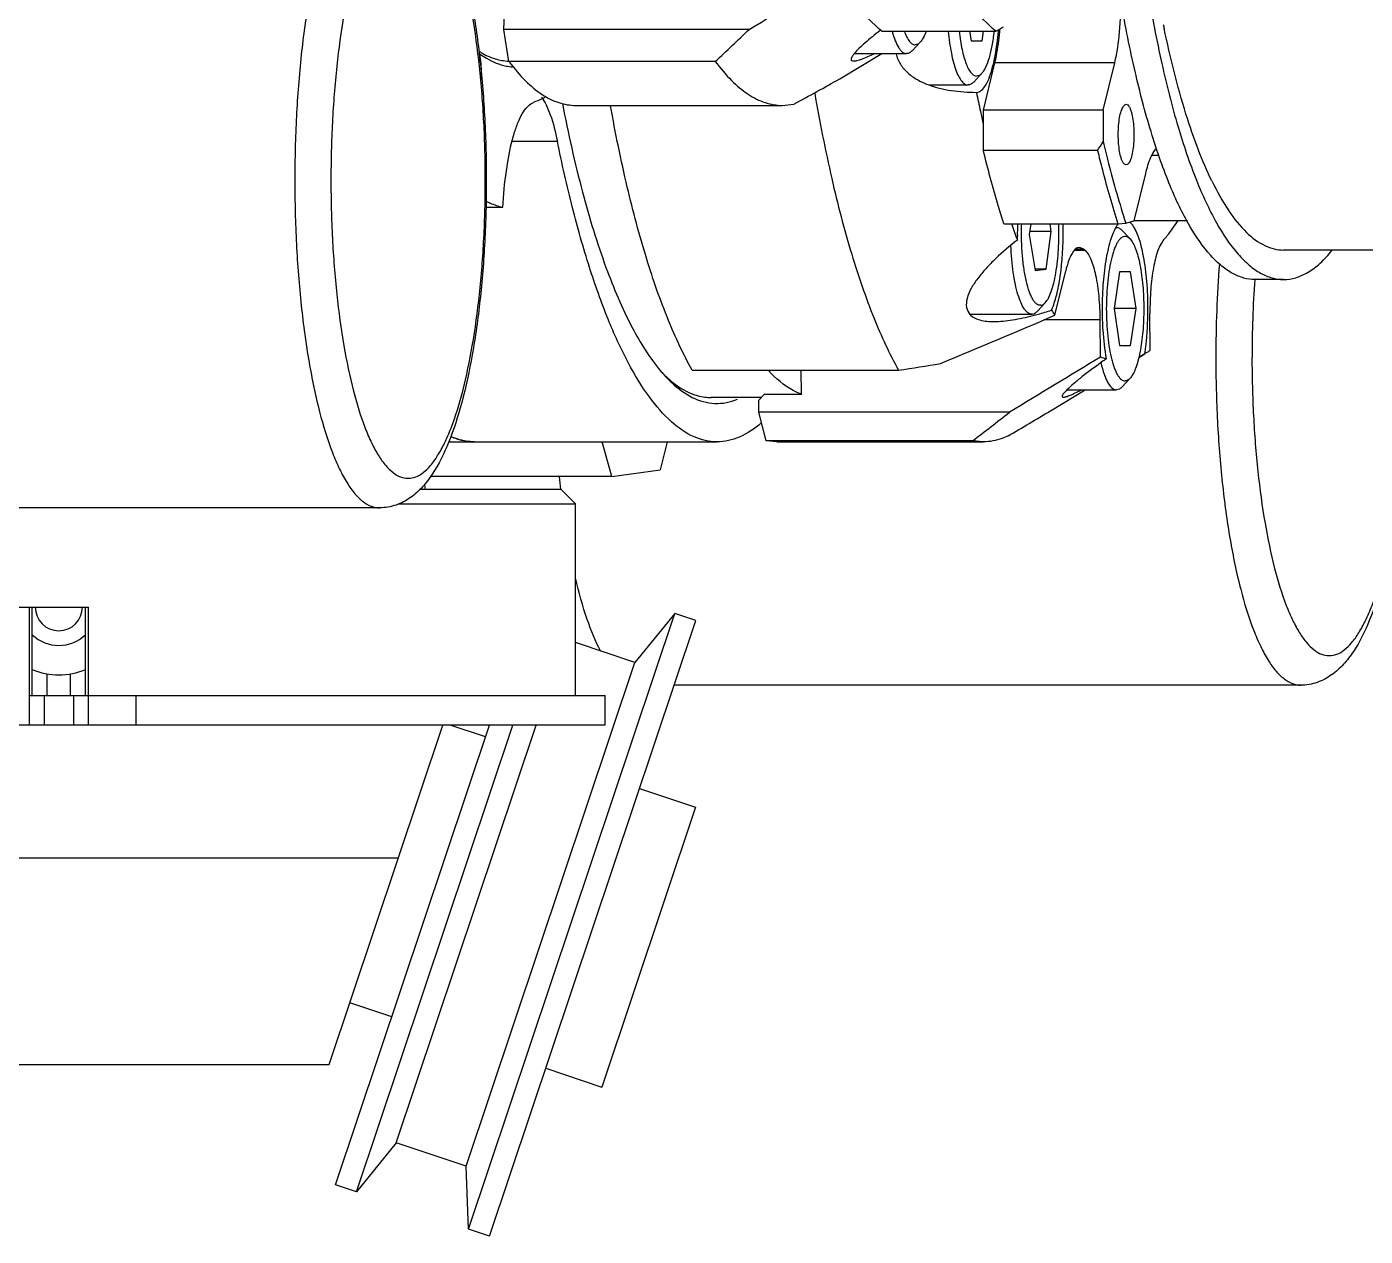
# Model space of a CAD drawing. Header units: millimetres. Extents: x 0 to 841, y 0 to 594.
# Drawn here: x 277.21 to 299.88, y 177 to 197.49 of the extents above; entities that cross this region are included whole.
import ezdxf

# ---------------------------------------------------------------- set-up
doc = ezdxf.new("R2010")
doc.units = ezdxf.units.MM
doc.header["$LTSCALE"] = 46.255
doc.layers.get('0').update_dxf_attribs({"linetype": 'CONTINUOUS'})
doc.layers.add('AXIS', color=7, linetype='CONTINUOUS')

msp = doc.modelspace()

# ---------------------------------------------------------------- linework, layer by layer
at = {"color": 7, "linetype": 'CONTINUOUS'}
for p, q in [((285.29, 197.442), (285.3, 197.704)), ((289.442, 197.442), (285.29, 197.442)), ((285.376, 196.9), (285.29, 197.442)), ((291.691, 197.411), (293.622, 197.411)), ((293.178, 197.411), (293.202, 197.251)), ((293.389, 197.251), (293.413, 197.411)), ((293.589, 197.411), (293.588, 197.407)), ((292.206, 197.082), (292.34, 197.226)), ((293.202, 197.251), (293.389, 197.251)), ((284.888, 197.025), (284.873, 197.041)), ((290.98, 196.607), (291.693, 197.032)), ((291.226, 197.032), (292.11, 197.032)), ((288.871, 196.9), (285.376, 196.9)), ((285.376, 196.9), (285.383, 196.891)), ((293.411, 196.073), (293.605, 196.877)), ((295.634, 196.877), (293.605, 196.877)), ((295.44, 196.073), (295.634, 196.877)), ((292.503, 196.501), (293.15, 196.501)), ((293.246, 196.551), (293.38, 196.696)), ((290.005, 196.155), (290.202, 196.177)), ((295.44, 196.073), (293.411, 196.073)), ((293.411, 195.393), (293.411, 196.073)), ((295.44, 196.073), (295.439, 195.541)), ((285.435, 195.551), (286.197, 195.551)), ((295.343, 195.393), (293.411, 195.393)), ((296.38, 195.305), (296.262, 195.305)), ((296.154, 195.002), (295.96, 194.198)), ((285.272, 194.43), (285.284, 194.584)), ((284.986, 194.43), (285.272, 194.43)), ((293.756, 194.149), (295.688, 194.149)), ((294.211, 194.149), (294.186, 193.967)), ((294.56, 194.018), (294.193, 194.018)), ((294.472, 193.381), (294.56, 194.018)), ((294.56, 194.018), (294.539, 194.149)), ((295.688, 194.149), (295.823, 194.159)), ((295.76, 194.036), (295.894, 193.892)), ((295.823, 194.159), (295.96, 194.198)), ((295.96, 194.205), (296.868, 194.205)), ((294.186, 193.967), (294.285, 193.355)), ((295.137, 193.697), (294.953, 193.697)), ((295.113, 193.718), (294.971, 193.718)), ((295.113, 193.718), (295.04, 193.75)), ((301.396, 193.705), (298.493, 193.705)), ((294.472, 193.381), (294.281, 193.381)), ((294.285, 193.355), (294.472, 193.381)), ((294.622, 192.599), (294.804, 193.352)), ((295.716, 193.337), (295.622, 192.712)), ((295.902, 193.337), (295.716, 193.337)), ((295.996, 192.712), (295.902, 193.337)), ((294.324, 192.668), (294.458, 192.812)), ((295.996, 192.712), (295.622, 192.712)), ((295.622, 192.712), (295.716, 192.087)), ((295.902, 192.087), (295.996, 192.712)), ((293.189, 192.618), (294.228, 192.618)), ((294.241, 192.618), (294.228, 192.618)), ((295.39, 192.52), (294.436, 192.52)), ((295.396, 191.892), (295.39, 192.52)), ((296.236, 192.006), (296.231, 192.634)), ((295.716, 192.087), (295.902, 192.087)), ((296.143, 191.949), (296.185, 191.973)), ((296.042, 191.888), (296.143, 191.949)), ((296.042, 191.886), (296.144, 191.948)), ((288.48, 191.669), (291.975, 191.669)), ((290.33, 191.262), (290.327, 191.669)), ((295.76, 191.387), (295.894, 191.531)), ((294.544, 190.98), (295.134, 191.337)), ((294.828, 191.337), (295.664, 191.337)), ((289.702, 191.262), (289.607, 191.161)), ((289.609, 190.956), (289.607, 191.161)), ((289.702, 191.262), (290.33, 191.262)), ((293.85, 190.956), (289.609, 190.956)), ((289.731, 190.474), (289.609, 190.956)), ((284.354, 190.455), (288.9, 190.455)), ((287.117, 189.868), (286.954, 190.455)), ((288.055, 190.455), (287.94, 189.979)), ((293.226, 190.474), (289.731, 190.474)), ((289.914, 190.455), (289.731, 190.474)), ((293.409, 190.455), (293.226, 190.474)), ((287.117, 189.868), (287.94, 189.979)), ((287.117, 189.868), (284.044, 189.868)), ((283.872, 189.655), (286.256, 189.655)), ((286.256, 189.655), (286.506, 189.405)), ((283.501, 189.405), (286.506, 189.405)), ((274.573, 187.655), (278.256, 187.655)), ((277.256, 187.655), (277.256, 185.655)), ((278.256, 185.655), (278.256, 187.655)), ((284.693, 177.116), (288.184, 187.547)), ((285.049, 176.997), (288.539, 187.428)), ((288.184, 187.547), (287.511, 186.718)), ((288.539, 187.428), (288.184, 187.547)), ((287.511, 186.718), (286.506, 187.054)), ((277.556, 186.155), (277.556, 186.525)), ((277.956, 186.155), (277.956, 186.525)), ((284.655, 178.183), (287.511, 186.718)), ((277.256, 186.155), (287.006, 186.155)), ((277.506, 186.155), (277.506, 185.655)), ((278.006, 186.155), (278.006, 185.655)), ((279.062, 186.155), (279.062, 185.655)), ((287.006, 185.655), (246.006, 185.655)), ((282.331, 179.905), (284.255, 185.655)), ((282.441, 177.869), (285.046, 185.655)), ((282.797, 177.75), (285.441, 185.655)), ((283.469, 178.58), (285.837, 185.655)), ((287.587, 184.583), (288.536, 184.266)), ((288.536, 184.266), (286.949, 179.524)), ((249.51, 183.405), (283.502, 183.405)), ((276.506, 179.905), (282.331, 179.905)), ((286.001, 179.842), (286.949, 179.524)), ((283.469, 178.58), (282.797, 177.75)), ((284.655, 178.183), (283.469, 178.58)), ((284.693, 177.116), (284.655, 178.183)), ((282.797, 177.75), (282.441, 177.869)), ((285.049, 176.997), (284.693, 177.116))]:
    msp.add_line(p, q, dxfattribs=at)
for centre, radius, start, end in [((-176.944, 980.685), 911.584, 300.771922, 300.8949), ((269.659, 217.749), 28.351, 312.6593, 314.2504), ((269.582, 238.262), 47.4, 300.4757, 300.6573), ((288.74, 197.853), 4.968, 354.7914, 355.1802), ((288.663, 197.86), 5.046, 355.1797, 355.3537), ((315.806, 201.461), 19.745, 191.4986, 191.6987), ((285.576, 198.176), 1.31, 237.1238, 239.4569), ((285.499, 197.681), 0.876, 258.8832, 262.2497), ((285.496, 197.662), 0.857, 262.2523, 265.986), ((265.77, 241.318), 51.329, 298.4245, 299.4161), ((262.085, 217.267), 39.807, 326.6663, 326.9204), ((295.664, 193.995), 0.0919, 90.0029, 93.5957), ((296.106, 194.831), 1.491, 228.262, 229.4656), ((317.831, 191.903), 20.485, 175.6113, 180.0571), ((316.739, 191.897), 18.78, 176, 180.0435), ((297.764, 194.746), 3.806, 212.7756, 214.3514), ((95.179, 663.075), 511.004, 292.73705, 292.97287), ((295.524, 193.065), 1.276, 301.1931, 303.9158), ((274.652, 302.33), 112.009, 278.89732, 279.2642), ((295.738, 192.753), 0.926, 248.3029, 254.428), ((303.317, 180.841), 13.517, 125.3874, 125.6376), ((289.949, 193.351), 2.624, 220.1655, 221.973), ((289.409, 193.018), 2.001, 225.2, 227.9471), ((289.817, 193.232), 2.446, 221.9833, 222.9379), ((274.71, 215.101), 30.812, 306.9379, 308.4041), ((263.366, 242.539), 60.252, 300.37208, 301.16293), ((300.796, 191.565), 16.948, 186.192, 186.4766), ((303.338, 191.592), 17.197, 185.7696, 186.4757), ((277.756, 187.655), 0.4, 180, 360), ((277.756, 187.655), 0.65, 226.0078, 313.9921)]:
    msp.add_arc(centre, radius, start, end, dxfattribs=at)
for points, knots in [([(283.187, 200.437), (283.139, 200.437), (283.037, 200.416), (282.895, 200.33), (282.758, 200.192), (282.626, 200.006), (282.5, 199.771), (282.331, 199.374), (282.149, 198.77), (281.976, 197.936), (281.848, 196.987), (281.769, 195.957), (281.751, 195.248), (281.751, 194.887)], [0, 0, 0, 0, 0.024002, 0.050919, 0.082789, 0.120717, 0.165176, 0.216257, 0.337467, 0.481465, 0.643698, 0.8186, 1, 1, 1, 1]), ([(283.187, 200.437), (283.282, 200.437), (283.47, 200.404), (283.717, 200.273), (283.919, 200.088), (284.15, 199.783), (284.382, 199.302), (284.599, 198.619), (284.772, 197.812), (284.899, 196.899), (284.977, 195.913), (284.994, 195.233), (284.994, 194.887)], [0, 0, 0, 0, 0.045832, 0.090115, 0.133187, 0.17706, 0.273987, 0.388861, 0.522436, 0.672, 0.833019, 1, 1, 1, 1]), ([(284.977, 194.887), (284.977, 195.215), (284.961, 195.861), (284.889, 196.797), (284.772, 197.661), (284.615, 198.42), (284.449, 198.97), (284.295, 199.331), (284.18, 199.545), (284.061, 199.714), (283.936, 199.839), (283.806, 199.918), (283.67, 199.946), (283.534, 199.918), (283.404, 199.839), (283.28, 199.714), (283.16, 199.545), (283.045, 199.331), (282.891, 198.97), (282.725, 198.42), (282.568, 197.661), (282.451, 196.797), (282.379, 195.861), (282.363, 195.215), (282.363, 194.887)], [0, 0, 0, 0, 0.0907, 0.178151, 0.259267, 0.331266, 0.391872, 0.417412, 0.439641, 0.458605, 0.47454, 0.487999, 0.5, 0.512001, 0.52546, 0.541395, 0.560359, 0.582588, 0.608128, 0.668734, 0.740733, 0.821849, 0.9093, 1, 1, 1, 1]), ([(296.015, 199.396), (296.066, 198.953), (296.183, 198.105), (296.411, 196.901), (296.68, 195.836), (296.984, 194.931), (297.317, 194.201), (297.631, 193.721), (297.9, 193.449), (298.093, 193.31), (298.291, 193.225), (298.427, 193.205), (298.493, 193.205)], [0, 0, 0, 0, 0.191663, 0.368057, 0.526106, 0.663331, 0.778097, 0.8701, 0.908187, 0.941737, 0.971824, 1, 1, 1, 1]), ([(298.01, 193.205), (297.946, 193.205), (297.815, 193.223), (297.623, 193.303), (297.435, 193.434), (297.174, 193.69), (296.867, 194.142), (296.541, 194.831), (296.242, 195.688), (295.975, 196.697), (295.745, 197.84), (295.625, 198.648), (295.571, 199.07)], [0, 0, 0, 0, 0.028669, 0.059173, 0.093019, 0.13127, 0.223244, 0.337637, 0.474333, 0.631898, 0.80807, 1, 1, 1, 1]), ([(291.691, 197.411), (291.651, 197.443), (291.481, 197.593), (291.337, 197.77), (291.237, 197.914)], [0, 0, 0, 0, 0.225822, 1, 1, 1, 1]), ([(293.622, 197.411), (293.583, 197.443), (293.413, 197.593), (293.269, 197.77), (293.169, 197.914)], [0, 0, 0, 0, 0.225822, 1, 1, 1, 1]), ([(295.634, 196.877), (295.675, 197.048), (295.728, 197.423), (295.741, 197.801), (295.737, 198.002)], [0, 0, 0, 0, 0.466027, 1, 1, 1, 1]), ([(291.865, 197.409), (291.88, 197.355), (291.911, 197.259), (291.962, 197.151), (292.008, 197.088), (292.04, 197.056), (292.075, 197.036), (292.099, 197.032), (292.11, 197.032)], [0, 0, 0, 0, 0.357646, 0.639451, 0.751841, 0.846777, 0.927552, 1, 1, 1, 1]), ([(292.072, 197.408), (292.084, 197.375), (292.108, 197.316), (292.152, 197.243), (292.2, 197.195), (292.238, 197.182), (292.255, 197.182)], [0, 0, 0, 0, 0.346611, 0.622704, 0.833504, 1, 1, 1, 1]), ([(292.439, 197.408), (292.426, 197.372), (292.399, 197.308), (292.361, 197.249), (292.34, 197.226)], [0, 0, 0, 0, 0.565168, 1, 1, 1, 1]), ([(292.816, 197.409), (292.822, 197.345), (292.836, 197.222), (292.865, 197.046), (292.9, 196.89), (292.941, 196.757), (292.987, 196.649), (293.03, 196.578), (293.068, 196.537), (293.101, 196.511), (293.132, 196.501), (293.15, 196.501)], [0, 0, 0, 0, 0.190831, 0.367602, 0.526717, 0.665196, 0.780938, 0.873205, 0.911041, 0.944057, 1, 1, 1, 1]), ([(293.002, 197.411), (293.008, 197.357), (293.021, 197.253), (293.047, 197.106), (293.079, 196.975), (293.115, 196.864), (293.154, 196.774), (293.197, 196.707), (293.243, 196.663), (293.279, 196.651), (293.295, 196.651)], [0, 0, 0, 0, 0.191456, 0.368139, 0.526753, 0.6646, 0.779838, 0.871976, 0.943028, 1, 1, 1, 1]), ([(293.588, 197.407), (293.58, 197.326), (293.559, 197.175), (293.513, 196.971), (293.464, 196.829), (293.418, 196.743), (293.393, 196.709), (293.38, 196.696)], [0, 0, 0, 0, 0.326643, 0.608775, 0.834937, 0.925095, 1, 1, 1, 1]), ([(293.605, 196.877), (293.615, 196.917), (293.652, 197.09), (293.675, 197.266), (293.688, 197.402)], [0, 0, 0, 0, 0.227454, 1, 1, 1, 1]), ([(297.278, 194.876), (297.195, 195.046), (297.036, 195.419), (296.743, 196.275), (296.573, 196.969), (296.472, 197.458)], [0, 0, 0, 0, 0.210164, 0.447985, 1, 1, 1, 1]), ([(292.34, 197.226), (292.328, 197.213), (292.303, 197.191), (292.27, 197.182), (292.255, 197.182)], [0, 0, 0, 0, 0.548455, 1, 1, 1, 1]), ([(284.918, 196.582), (284.917, 196.62), (284.912, 196.768), (284.901, 196.916), (284.888, 197.025)], [0, 0, 0, 0, 0.256328, 1, 1, 1, 1]), ([(284.888, 197.025), (284.924, 196.999), (285.059, 196.909), (285.213, 196.844), (285.33, 196.821)], [0, 0, 0, 0, 0.269285, 1, 1, 1, 1]), ([(284.91, 197.048), (284.983, 197.005), (285.133, 196.936), (285.296, 196.908), (285.374, 196.905)], [0, 0, 0, 0, 0.517965, 1, 1, 1, 1]), ([(292.206, 197.082), (292.192, 197.067), (292.164, 197.043), (292.127, 197.032), (292.11, 197.032)], [0, 0, 0, 0, 0.548448, 1, 1, 1, 1]), ([(285.383, 196.891), (285.467, 196.778), (285.635, 196.577), (285.918, 196.338), (286.209, 196.19), (286.413, 196.155), (286.509, 196.155)], [0, 0, 0, 0, 0.30304, 0.563846, 0.79137, 1, 1, 1, 1]), ([(288.871, 196.9), (288.955, 196.786), (289.125, 196.582), (289.409, 196.34), (289.702, 196.19), (289.907, 196.155), (290.005, 196.155)], [0, 0, 0, 0, 0.303471, 0.564409, 0.791738, 1, 1, 1, 1]), ([(293.246, 196.551), (293.232, 196.536), (293.204, 196.512), (293.167, 196.501), (293.15, 196.501)], [0, 0, 0, 0, 0.548448, 1, 1, 1, 1]), ([(293.38, 196.696), (293.368, 196.683), (293.343, 196.661), (293.31, 196.651), (293.295, 196.651)], [0, 0, 0, 0, 0.548455, 1, 1, 1, 1]), ([(285.985, 196.291), (285.969, 196.282), (285.907, 196.249), (285.842, 196.222), (285.793, 196.205)], [0, 0, 0, 0, 0.257534, 1, 1, 1, 1]), ([(285.929, 196.292), (285.958, 196.252), (286.014, 196.156), (286.114, 195.911), (286.166, 195.702), (286.197, 195.551)], [0, 0, 0, 0, 0.187489, 0.418067, 1, 1, 1, 1]), ([(290.554, 196.364), (290.638, 195.879), (290.818, 194.963), (291.149, 193.685), (291.521, 192.596), (291.817, 191.951), (291.975, 191.669)], [0, 0, 0, 0, 0.299826, 0.568779, 0.803008, 1, 1, 1, 1]), ([(285.284, 194.584), (285.299, 194.789), (285.342, 195.165), (285.436, 195.604), (285.536, 195.885), (285.613, 196.038), (285.694, 196.147), (285.761, 196.194), (285.793, 196.205)], [0, 0, 0, 0, 0.353592, 0.64879, 0.767649, 0.865132, 0.941479, 1, 1, 1, 1]), ([(286.283, 196.185), (286.38, 195.682), (286.588, 194.745), (286.975, 193.472), (287.405, 192.45), (287.756, 191.881), (287.944, 191.658)], [0, 0, 0, 0, 0.316626, 0.59135, 0.819653, 1, 1, 1, 1]), ([(288.48, 191.669), (288.328, 191.94), (288.042, 192.558), (287.681, 193.598), (287.358, 194.815), (287.18, 195.688), (287.097, 196.15)], [0, 0, 0, 0, 0.198129, 0.432572, 0.701038, 1, 1, 1, 1]), ([(288.9, 190.455), (288.767, 190.455), (288.48, 190.524), (288.088, 190.803), (287.717, 191.238), (287.364, 191.828), (287.03, 192.565), (286.719, 193.444), (286.435, 194.453), (286.273, 195.172), (286.197, 195.551)], [0, 0, 0, 0, 0.065654, 0.141644, 0.234531, 0.347334, 0.480956, 0.635068, 0.808631, 1, 1, 1, 1]), ([(293.756, 194.149), (293.725, 194.246), (293.597, 194.657), (293.487, 195.073), (293.411, 195.393)], [0, 0, 0, 0, 0.236895, 1, 1, 1, 1]), ([(295.343, 195.393), (295.369, 195.283), (295.473, 194.865), (295.591, 194.451), (295.688, 194.149)], [0, 0, 0, 0, 0.262855, 1, 1, 1, 1]), ([(295.439, 195.541), (295.468, 195.418), (295.582, 194.953), (295.713, 194.493), (295.823, 194.159)], [0, 0, 0, 0, 0.264374, 1, 1, 1, 1]), ([(296.343, 195.433), (296.323, 195.413), (296.284, 195.361), (296.213, 195.219), (296.176, 195.093), (296.154, 195.002)], [0, 0, 0, 0, 0.179973, 0.406935, 1, 1, 1, 1]), ([(281.751, 194.887), (281.751, 194.526), (281.769, 193.816), (281.848, 192.787), (281.976, 191.837), (282.149, 191.004), (282.331, 190.4), (282.5, 190.002), (282.626, 189.768), (282.758, 189.581), (282.895, 189.444), (283.037, 189.357), (283.139, 189.337), (283.187, 189.337)], [0, 0, 0, 0, 0.181401, 0.356302, 0.518535, 0.662533, 0.783743, 0.834824, 0.879283, 0.917211, 0.949081, 0.975998, 1, 1, 1, 1]), ([(282.363, 194.887), (282.363, 194.558), (282.379, 193.913), (282.451, 192.976), (282.568, 192.112), (282.725, 191.353), (282.891, 190.804), (283.045, 190.442), (283.16, 190.229), (283.28, 190.059), (283.404, 189.934), (283.534, 189.856), (283.67, 189.828), (283.806, 189.856), (283.936, 189.934), (284.061, 190.059), (284.18, 190.229), (284.295, 190.442), (284.449, 190.804), (284.615, 191.353), (284.772, 192.112), (284.889, 192.976), (284.961, 193.913), (284.977, 194.558), (284.977, 194.887)], [0, 0, 0, 0, 0.0907, 0.178151, 0.259267, 0.331266, 0.391872, 0.417412, 0.439641, 0.458605, 0.47454, 0.487999, 0.5, 0.512001, 0.52546, 0.541395, 0.560359, 0.582588, 0.608128, 0.668734, 0.740733, 0.821849, 0.9093, 1, 1, 1, 1]), ([(284.994, 194.887), (284.994, 194.541), (284.977, 193.861), (284.899, 192.874), (284.772, 191.962), (284.599, 191.154), (284.382, 190.471), (284.15, 189.991), (283.919, 189.686), (283.717, 189.501), (283.47, 189.37), (283.282, 189.337), (283.187, 189.337)], [0, 0, 0, 0, 0.166982, 0.328002, 0.477566, 0.611142, 0.726015, 0.822942, 0.866814, 0.909886, 0.954168, 1, 1, 1, 1]), ([(297.278, 194.876), (297.363, 194.701), (297.534, 194.391), (297.831, 194.012), (298.107, 193.8), (298.331, 193.718), (298.44, 193.705), (298.493, 193.705)], [0, 0, 0, 0, 0.329781, 0.598834, 0.815276, 0.909888, 1, 1, 1, 1]), ([(284.988, 194.534), (285.011, 194.522), (285.102, 194.479), (285.199, 194.446), (285.272, 194.43)], [0, 0, 0, 0, 0.258713, 1, 1, 1, 1]), ([(294.384, 192.768), (294.373, 192.767), (294.348, 192.769), (294.312, 192.788), (294.279, 192.82), (294.247, 192.866), (294.217, 192.924), (294.176, 193.025), (294.133, 193.178), (294.094, 193.39), (294.068, 193.629), (294.055, 193.885), (294.056, 194.061), (294.059, 194.149)], [0, 0, 0, 0, 0.023175, 0.048779, 0.079463, 0.116652, 0.160911, 0.212316, 0.335393, 0.482042, 0.64644, 0.821624, 1, 1, 1, 1]), ([(294.458, 192.812), (294.479, 192.835), (294.518, 192.897), (294.565, 193.009), (294.606, 193.152), (294.654, 193.39), (294.689, 193.725), (294.692, 194.005), (294.688, 194.149)], [0, 0, 0, 0, 0.067904, 0.156665, 0.265507, 0.392061, 0.684192, 1, 1, 1, 1]), ([(295.664, 194.087), (295.681, 194.087), (295.718, 194.076), (295.746, 194.051), (295.76, 194.036)], [0, 0, 0, 0, 0.451552, 1, 1, 1, 1]), ([(296.462, 193.876), (296.483, 193.9), (296.571, 194.005), (296.649, 194.117), (296.706, 194.205)], [0, 0, 0, 0, 0.234443, 1, 1, 1, 1]), ([(294.228, 192.618), (294.218, 192.618), (294.195, 192.622), (294.163, 192.639), (294.132, 192.667), (294.089, 192.721), (294.041, 192.816), (293.991, 192.957), (293.949, 193.13), (293.914, 193.329), (293.889, 193.549), (293.88, 193.702), (293.877, 193.781)], [0, 0, 0, 0, 0.02518, 0.052896, 0.085011, 0.122643, 0.216232, 0.334714, 0.476169, 0.637204, 0.813477, 1, 1, 1, 1]), ([(295.809, 193.937), (295.799, 193.937), (295.776, 193.932), (295.744, 193.913), (295.714, 193.883), (295.685, 193.842), (295.657, 193.79), (295.631, 193.728), (295.606, 193.656), (295.575, 193.544), (295.542, 193.385), (295.513, 193.175), (295.496, 192.948), (295.49, 192.712), (295.496, 192.475), (295.513, 192.248), (295.542, 192.039), (295.575, 191.879), (295.606, 191.767), (295.631, 191.696), (295.657, 191.634), (295.685, 191.582), (295.714, 191.541), (295.744, 191.51), (295.776, 191.491), (295.799, 191.487), (295.809, 191.487)], [0, 0, 0, 0, 0.011995, 0.025457, 0.041394, 0.060354, 0.082583, 0.108122, 0.136898, 0.168748, 0.240744, 0.321856, 0.409305, 0.5, 0.590695, 0.678144, 0.759256, 0.831252, 0.863102, 0.891878, 0.917417, 0.939646, 0.958606, 0.974543, 0.988005, 1, 1, 1, 1]), ([(295.809, 193.937), (295.824, 193.937), (295.857, 193.927), (295.882, 193.905), (295.894, 193.892)], [0, 0, 0, 0, 0.451545, 1, 1, 1, 1]), ([(295.894, 193.892), (295.913, 193.871), (295.949, 193.818), (295.992, 193.719), (296.031, 193.595), (296.078, 193.388), (296.116, 193.091), (296.131, 192.712), (296.116, 192.333), (296.078, 192.036), (296.031, 191.829), (295.992, 191.704), (295.949, 191.606), (295.913, 191.552), (295.894, 191.531)], [0, 0, 0, 0, 0.034408, 0.078554, 0.132228, 0.194538, 0.339479, 0.5, 0.660521, 0.805462, 0.867772, 0.921446, 0.965592, 1, 1, 1, 1]), ([(296.462, 193.876), (296.443, 193.854), (296.406, 193.795), (296.341, 193.641), (296.281, 193.385), (296.238, 193.029), (296.229, 192.769), (296.231, 192.634)], [0, 0, 0, 0, 0.069868, 0.159287, 0.392581, 0.682095, 1, 1, 1, 1]), ([(295.04, 193.75), (294.985, 193.75), (294.906, 193.652), (294.847, 193.512), (294.817, 193.409), (294.804, 193.352)], [0, 0, 0, 0, 0.345343, 0.633659, 1, 1, 1, 1]), ([(295.39, 192.52), (295.389, 192.654), (295.376, 192.908), (295.327, 193.251), (295.263, 193.492), (295.195, 193.631), (295.157, 193.68), (295.137, 193.697)], [0, 0, 0, 0, 0.329024, 0.621666, 0.850321, 0.93519, 1, 1, 1, 1]), ([(298.493, 193.205), (298.563, 193.205), (298.709, 193.228), (298.921, 193.326), (299.127, 193.484), (299.252, 193.62), (299.313, 193.695)], [0, 0, 0, 0, 0.213469, 0.443364, 0.702676, 1, 1, 1, 1]), ([(294.241, 192.618), (294.255, 192.62), (294.287, 192.633), (294.311, 192.655), (294.324, 192.668)], [0, 0, 0, 0, 0.454381, 1, 1, 1, 1]), ([(294.384, 192.768), (294.397, 192.77), (294.425, 192.781), (294.447, 192.801), (294.458, 192.812)], [0, 0, 0, 0, 0.454397, 1, 1, 1, 1]), ([(295.441, 191.826), (295.321, 191.74), (295.15, 191.614), (294.946, 191.447), (294.86, 191.371), (294.823, 191.334)], [0, 0, 0, 0, 0.562598, 0.803084, 1, 1, 1, 1]), ([(295.4, 191.792), (295.415, 191.727), (295.44, 191.635), (295.484, 191.523), (295.533, 191.424), (295.602, 191.337), (295.664, 191.337)], [0, 0, 0, 0, 0.367151, 0.521958, 0.656404, 1, 1, 1, 1]), ([(297.346, 191.882), (297.346, 191.521), (297.364, 190.812), (297.443, 189.783), (297.572, 188.833), (297.744, 187.999), (297.927, 187.395), (298.096, 186.998), (298.222, 186.763), (298.353, 186.577), (298.49, 186.44), (298.633, 186.353), (298.735, 186.332), (298.782, 186.332)], [0, 0, 0, 0, 0.181401, 0.356302, 0.518535, 0.662533, 0.783743, 0.834824, 0.879283, 0.917211, 0.949081, 0.975998, 1, 1, 1, 1]), ([(297.958, 191.882), (297.958, 191.554), (297.975, 190.909), (298.047, 189.972), (298.164, 189.108), (298.32, 188.349), (298.487, 187.799), (298.641, 187.438), (298.755, 187.225), (298.875, 187.055), (298.999, 186.93), (299.129, 186.851), (299.265, 186.824), (299.402, 186.851), (299.532, 186.93), (299.656, 187.055), (299.776, 187.225), (299.89, 187.438), (300.044, 187.799), (300.21, 188.349), (300.367, 189.108), (300.484, 189.972), (300.556, 190.909), (300.572, 191.554), (300.572, 191.882)], [0, 0, 0, 0, 0.0907, 0.178151, 0.259267, 0.331266, 0.391872, 0.417412, 0.439641, 0.458605, 0.47454, 0.487999, 0.5, 0.512001, 0.52546, 0.541395, 0.560359, 0.582588, 0.608128, 0.668734, 0.740733, 0.821849, 0.9093, 1, 1, 1, 1]), ([(300.59, 191.882), (300.59, 191.536), (300.572, 190.857), (300.494, 189.87), (300.367, 188.958), (300.194, 188.15), (299.978, 187.467), (299.746, 186.986), (299.515, 186.682), (299.312, 186.497), (299.066, 186.365), (298.877, 186.332), (298.782, 186.332)], [0, 0, 0, 0, 0.166982, 0.328002, 0.477566, 0.611142, 0.726015, 0.822942, 0.866814, 0.909886, 0.954168, 1, 1, 1, 1]), ([(288.026, 191.566), (288.062, 191.527), (288.198, 191.39), (288.356, 191.272), (288.481, 191.209)], [0, 0, 0, 0, 0.274504, 1, 1, 1, 1]), ([(288.068, 191.532), (288.104, 191.5), (288.236, 191.389), (288.389, 191.299), (288.508, 191.257)], [0, 0, 0, 0, 0.272314, 1, 1, 1, 1]), ([(295.894, 191.531), (295.882, 191.518), (295.857, 191.496), (295.824, 191.487), (295.809, 191.487)], [0, 0, 0, 0, 0.548455, 1, 1, 1, 1]), ([(294.823, 191.334), (294.807, 191.318), (294.779, 191.289), (294.752, 191.255), (294.739, 191.224), (294.752, 191.212), (294.76, 191.212), (294.765, 191.212)], [0, 0, 0, 0, 0.412757, 0.701783, 0.857282, 0.915862, 1, 1, 1, 1]), ([(294.765, 191.212), (294.78, 191.212), (294.819, 191.222), (294.886, 191.247), (294.971, 191.285), (295.034, 191.316), (295.067, 191.333)], [0, 0, 0, 0, 0.140787, 0.36209, 0.653603, 1, 1, 1, 1]), ([(295.76, 191.387), (295.746, 191.372), (295.718, 191.348), (295.681, 191.337), (295.664, 191.337)], [0, 0, 0, 0, 0.548448, 1, 1, 1, 1]), ([(288.481, 191.209), (288.599, 191.15), (288.859, 191.073), (289.126, 191.127), (289.246, 191.176)], [0, 0, 0, 0, 0.504373, 1, 1, 1, 1]), ([(288.508, 191.257), (288.532, 191.249), (288.628, 191.219), (288.729, 191.205), (288.803, 191.205)], [0, 0, 0, 0, 0.256565, 1, 1, 1, 1]), ([(289.65, 190.775), (289.538, 190.679), (289.306, 190.519), (289.029, 190.455), (288.9, 190.455)], [0, 0, 0, 0, 0.534747, 1, 1, 1, 1]), ([(284.795, 190.455), (284.761, 190.455), (284.624, 190.463), (284.488, 190.503), (284.394, 190.546)], [0, 0, 0, 0, 0.243641, 1, 1, 1, 1]), ([(284.396, 190.545), (284.428, 190.53), (284.555, 190.48), (284.693, 190.455), (284.795, 190.455)], [0, 0, 0, 0, 0.260377, 1, 1, 1, 1]), ([(293.831, 190.556), (293.797, 190.539), (293.663, 190.483), (293.516, 190.455), (293.409, 190.455)], [0, 0, 0, 0, 0.261497, 1, 1, 1, 1]), ([(286.931, 186.903), (286.84, 187.077), (286.676, 187.484), (286.56, 187.907), (286.505, 188.141)], [0, 0, 0, 0, 0.448187, 1, 1, 1, 1])]:
    msp.add_open_spline(points, degree=3, knots=knots, dxfattribs=at)
msp.add_open_spline([(295.396, 191.892), (294.881, 191.58), (294.365, 191.268), (293.85, 190.956)], degree=3, dxfattribs=at)
at = {"layer": 'AXIS', "color": 7, "linetype": 'CONTINUOUS'}
for p, q in [((293.291, 196.376), (293.295, 196.376)), ((286.509, 196.155), (290.005, 196.155)), ((298.493, 193.205), (298.01, 193.205)), ((289.648, 191.205), (288.803, 191.205)), ((290.334, 191.26), (290.33, 191.262)), ((289.914, 190.455), (293.409, 190.455)), ((283.187, 189.337), (271.97, 189.337)), ((286.506, 186.155), (286.506, 189.405)), ((277.306, 186.155), (277.306, 187.655)), ((278.206, 186.155), (278.206, 187.655)), ((298.782, 186.332), (288.173, 186.332)), ((287.006, 185.655), (287.006, 186.155)), ((284.979, 185.456), (284.384, 185.655)), ((283.393, 180.714), (282.682, 180.952))]:
    msp.add_line(p, q, dxfattribs=at)
for centre, radius, start, end in [((296.496, 191.242), 7.847, 127.9189, 128.035), ((288.619, 197.837), 5.063, 355.1225, 355.4338), ((291.183, 197.431), 2.465, 345.8386, 347.0339), ((315.828, 200.95), 22.996, 191.4736, 192.296), ((314.282, 200.615), 21.414, 192.301, 192.8993), ((304.026, 197.704), 10.746, 199.3892, 200.8866), ((299.761, 193.992), 5.776, 178.4413, 180.518), ((289.023, 193.993), 5.738, 0.5176, 1.5618), ((296.119, 193.811), 0.54, 148.0512, 148.3202), ((299.752, 193.992), 5.768, 180.5174, 181.1851), ((292.721, 198.414), 6.017, 285.5671, 287.8352), ((301.155, 192.711), 5.734, 180.5165, 181.9033), ((292.981, 197.492), 5.059, 284.4798, 285.5284), ((292.311, 192.535), 3.877, 351.3085, 351.7199), ((277.756, 187.655), 1.15, 246.9276, 293.0724)]:
    msp.add_arc(centre, radius, start, end, dxfattribs=at)
for points, knots in [([(291.661, 197.423), (291.573, 197.354), (291.422, 197.23), (291.277, 197.096), (291.222, 197.03)], [0, 0, 0, 0, 0.564957, 1, 1, 1, 1]), ([(293.585, 196.878), (293.594, 196.918), (293.63, 197.092), (293.652, 197.269), (293.664, 197.406)], [0, 0, 0, 0, 0.228718, 1, 1, 1, 1]), ([(291.222, 197.03), (291.209, 197.014), (291.192, 196.991), (291.175, 196.96), (291.169, 196.942), (291.169, 196.926), (291.181, 196.908), (291.199, 196.907), (291.21, 196.907)], [0, 0, 0, 0, 0.375218, 0.518619, 0.631514, 0.718375, 0.794131, 1, 1, 1, 1]), ([(291.21, 196.907), (291.23, 196.907), (291.278, 196.916), (291.396, 196.954), (291.491, 196.997), (291.56, 197.029)], [0, 0, 0, 0, 0.159571, 0.387343, 1, 1, 1, 1]), ([(291.931, 197.03), (291.947, 196.967), (291.998, 196.847), (292.127, 196.699), (292.287, 196.586), (292.532, 196.473), (292.871, 196.395), (293.15, 196.377), (293.291, 196.376)], [0, 0, 0, 0, 0.119918, 0.238734, 0.359188, 0.482363, 0.736561, 1, 1, 1, 1]), ([(293.295, 196.376), (293.359, 196.376), (293.452, 196.485), (293.521, 196.647), (293.557, 196.763), (293.573, 196.828)], [0, 0, 0, 0, 0.347681, 0.635013, 1, 1, 1, 1]), ([(295.736, 195.285), (295.725, 195.324), (295.709, 195.411), (295.695, 195.55), (295.693, 195.698), (295.701, 195.843), (295.719, 195.972), (295.743, 196.064), (295.767, 196.12), (295.788, 196.154), (295.812, 196.173), (295.827, 196.173)], [0, 0, 0, 0, 0.131504, 0.285478, 0.44952, 0.61008, 0.754005, 0.870061, 0.915222, 0.951293, 1, 1, 1, 1]), ([(295.827, 196.173), (295.847, 196.173), (295.877, 196.14), (295.9, 196.09), (295.912, 196.055), (295.917, 196.035)], [0, 0, 0, 0, 0.352739, 0.638316, 1, 1, 1, 1]), ([(295.917, 196.035), (295.928, 195.996), (295.945, 195.909), (295.958, 195.77), (295.961, 195.622), (295.953, 195.477), (295.934, 195.348), (295.911, 195.257), (295.886, 195.2), (295.866, 195.167), (295.842, 195.148), (295.827, 195.148)], [0, 0, 0, 0, 0.131504, 0.285478, 0.44952, 0.61008, 0.754005, 0.870061, 0.915222, 0.951293, 1, 1, 1, 1]), ([(295.827, 195.148), (295.807, 195.148), (295.777, 195.18), (295.754, 195.23), (295.742, 195.265), (295.736, 195.285)], [0, 0, 0, 0, 0.352739, 0.638316, 1, 1, 1, 1]), ([(294.564, 192.686), (294.6, 192.765), (294.66, 192.955), (294.744, 193.408), (294.763, 193.782), (294.761, 194.045)], [0, 0, 0, 0, 0.189107, 0.429436, 1, 1, 1, 1]), ([(295.659, 194.095), (295.614, 194.022), (295.543, 193.831), (295.472, 193.499), (295.428, 193.097), (295.42, 192.809), (295.421, 192.659)], [0, 0, 0, 0, 0.174153, 0.411271, 0.694244, 1, 1, 1, 1]), ([(295.697, 194.147), (295.693, 194.144), (295.68, 194.128), (295.669, 194.111), (295.66, 194.097)], [0, 0, 0, 0, 0.234232, 1, 1, 1, 1]), ([(296.197, 192.764), (296.196, 192.92), (296.181, 193.217), (296.125, 193.62), (296.052, 193.906), (295.974, 194.076), (295.931, 194.138), (295.908, 194.162)], [0, 0, 0, 0, 0.323834, 0.613901, 0.844384, 0.931867, 1, 1, 1, 1]), ([(293.986, 193.873), (293.858, 193.774), (293.675, 193.62), (293.456, 193.397), (293.315, 193.229), (293.202, 193.061), (293.13, 192.896), (293.11, 192.738), (293.153, 192.646), (293.183, 192.613)], [0, 0, 0, 0, 0.301635, 0.446085, 0.583572, 0.710685, 0.822903, 0.917095, 1, 1, 1, 1]), ([(296.147, 191.976), (296.156, 192.038), (296.188, 192.299), (296.199, 192.563), (296.197, 192.764)], [0, 0, 0, 0, 0.236284, 1, 1, 1, 1]), ([(293.183, 192.613), (293.226, 192.566), (293.365, 192.502), (293.508, 192.493), (293.587, 192.493)], [0, 0, 0, 0, 0.44675, 1, 1, 1, 1]), ([(293.587, 192.493), (293.694, 192.493), (293.916, 192.517), (294.134, 192.565), (294.246, 192.594)], [0, 0, 0, 0, 0.478836, 1, 1, 1, 1]), ([(295.424, 192.521), (295.426, 192.462), (295.437, 192.241), (295.461, 192.021), (295.489, 191.861)], [0, 0, 0, 0, 0.264342, 1, 1, 1, 1]), ([(290.33, 191.262), (290.282, 191.28), (290.074, 191.376), (289.897, 191.528), (289.776, 191.657)], [0, 0, 0, 0, 0.224869, 1, 1, 1, 1])]:
    msp.add_open_spline(points, degree=3, knots=knots, dxfattribs=at)
msp.add_open_spline([(295.908, 194.162), (295.902, 194.168), (295.895, 194.174), (295.888, 194.18)], degree=3, dxfattribs=at)

doc.saveas('drawing.dxf')
